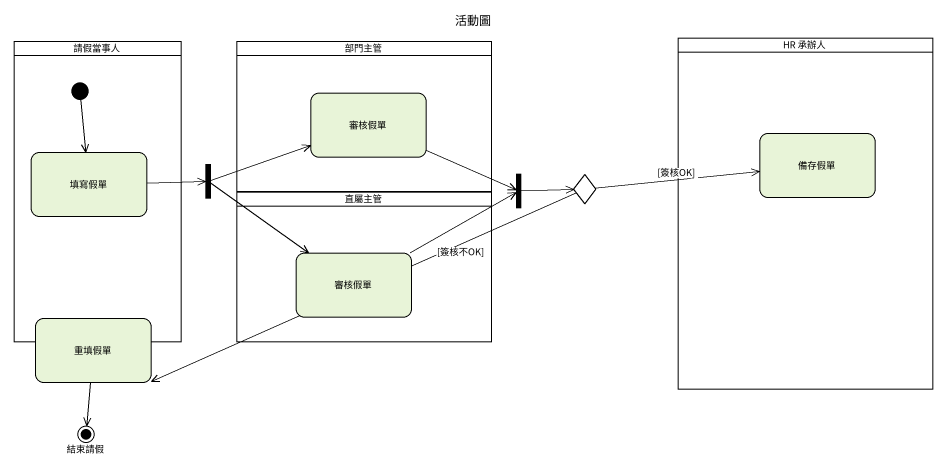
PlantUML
@startuml
title 活動圖
hide empty description
state 請假當事人 <<partition>> {
  state 填寫假單
  [*] --> 填寫假單
}
state 部門主管 <<partition>> {
  state 審核假單
}
state "HR 承辦人" as HR_承辦人 <<partition>> {
  state 備存假單
}
state fork1 <<fork>>
state 直屬主管 <<partition>> {
  state "審核假單" as 審核假單_2
}
state fork2 <<join>>
state choice1 <<choice>>
state 重填假單
state 結束請假 <<end>>
審核假單 -right-> fork2
填寫假單 -right-> fork1
fork1 -right-> 審核假單
fork1 --> 審核假單_2
fork2 -right-> choice1
choice1 -right-> 備存假單 : [簽核OK]
choice1 -left-> 重填假單 : [簽核不OK]
審核假單_2 -right-> fork2
重填假單 --> 結束請假
@enduml
